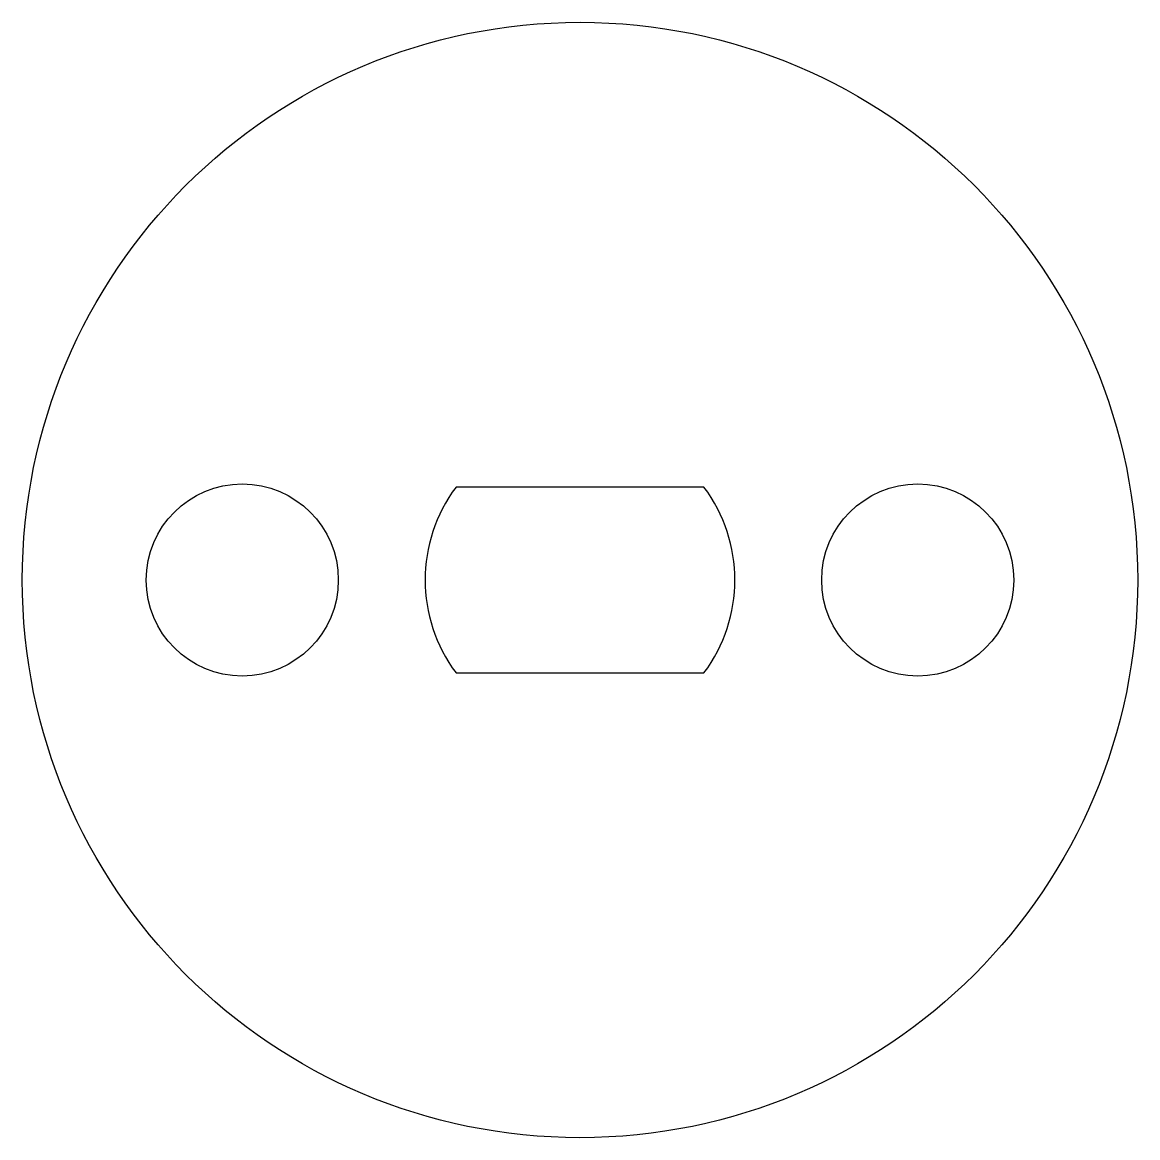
# Model space of a CAD drawing. Header units: millimetres. Extents: x -9 to 9, y -9 to 9.
import ezdxf

# ---------------------------------------------------------------- set-up
doc = ezdxf.new("R2010")
doc.units = ezdxf.units.MM

msp = doc.modelspace()

# ---------------------------------------------------------------- linework, layer by layer
at = {"color": 7, "linetype": 'Continuous', "lineweight": 25}
for p, q in [((2, 1.5), (-2, 1.5)), ((-2, -1.5), (2, -1.5))]:
    msp.add_line(p, q, dxfattribs=at)
for centre, radius in [((0, 0), 9), ((-5.45, 0), 1.55), ((5.45, 0), 1.55)]:
    msp.add_circle(centre, radius, dxfattribs=at)
for start, end in [(143.1301, 216.8699), (323.1301, 36.8699)]:
    msp.add_arc((0, 0), 2.5, start, end, dxfattribs=at)

doc.saveas('drawing.dxf')
